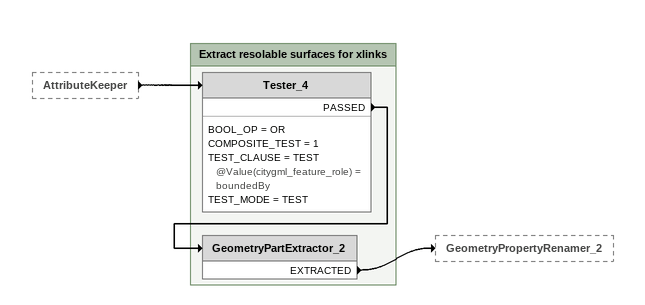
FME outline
AttributeKeeper [outside]
    -> Tester_4

Bookmark: Extract resolable surfaces for xlinks
Tester_4
    BOOL_OP = OR
    COMPOSITE_TEST = 1
    TEST_CLAUSE = TEST @Value(citygml_feature_role) = boundedBy
    TEST_MODE = TEST
    PASSED -> GeometryPartExtractor_2
GeometryPartExtractor_2
    EXTRACTED -> GeometryPropertyRenamer_2
